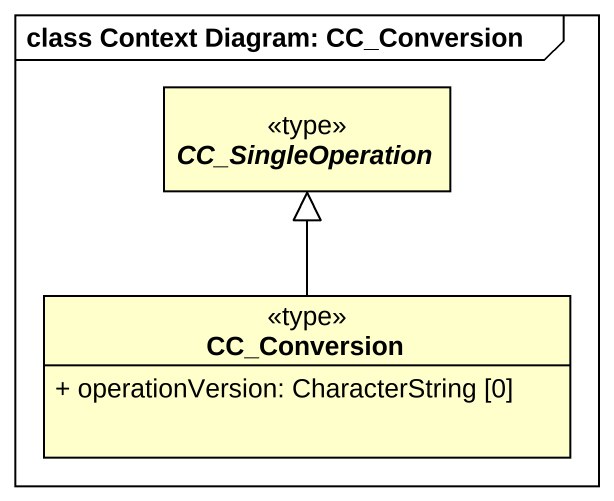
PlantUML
@startuml
mainframe class Context Diagram: CC_Conversion
hide circle
hide empty members
skinparam classAttributeIconSize 0
abstract class CC_SingleOperation <<type>>
class CC_Conversion <<type>> {
  + operationVersion: CharacterString [0]
}
CC_Conversion -up-|> CC_SingleOperation
@enduml
